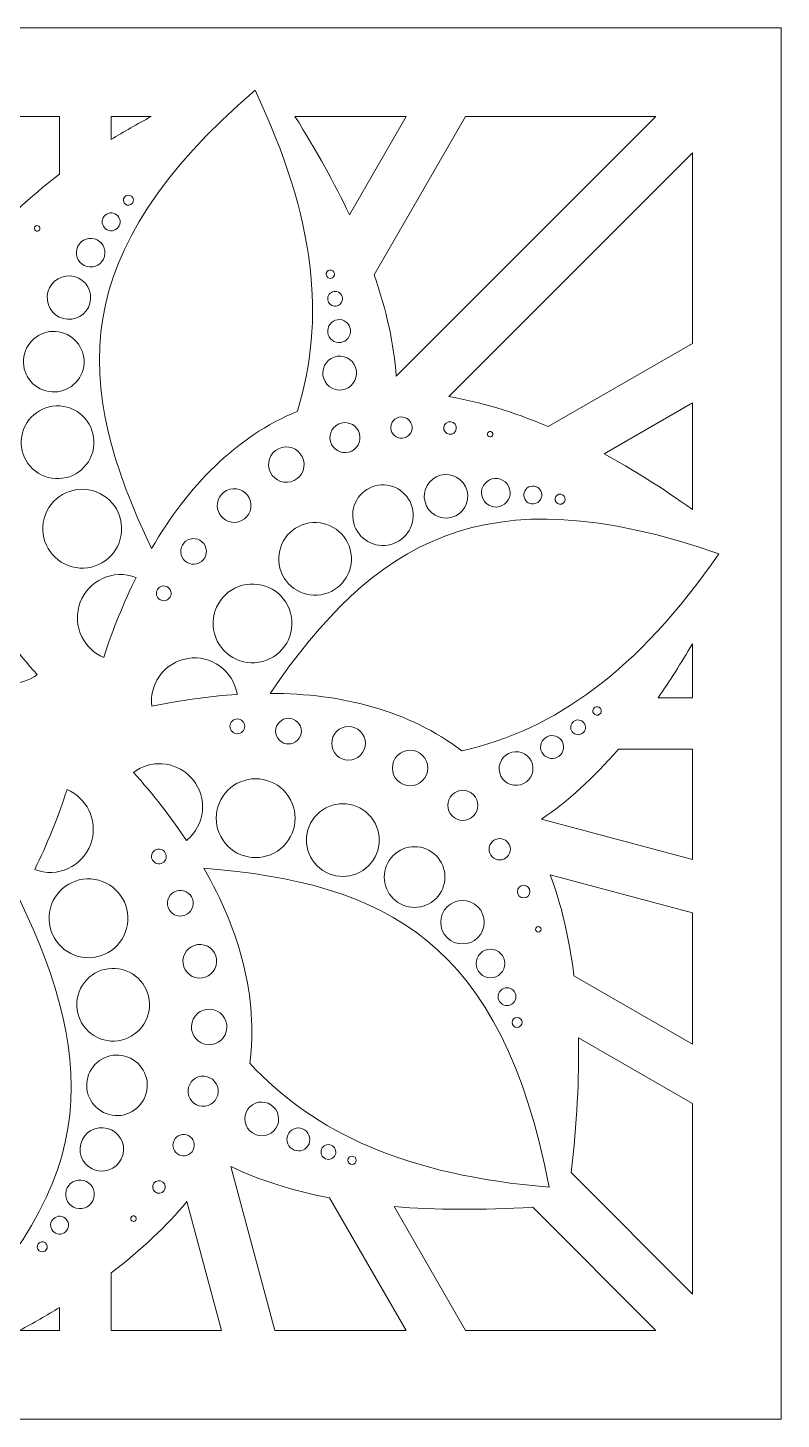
# Model space of a CAD drawing. Header units: millimetres. Extents: x -397 to 397, y -396 to 396.
# Drawn here: x -10.5 to 127, y 141.7 to 395.7 of the extents above; entities that cross this region are included whole.
import ezdxf

# ---------------------------------------------------------------- set-up
doc = ezdxf.new("R2010")
doc.units = ezdxf.units.MM
doc.header["$MEASUREMENT"] = 0
doc.layers.add('layer 1', color=7, linetype='Continuous')

msp = doc.modelspace()

# ---------------------------------------------------------------- linework, layer by layer
at = {"layer": 'layer 1', "lineweight": 9}
for points, knots in [([(126.9587, 141.7426), (126.9587, 141.7426), (126.9587, 395.7426), (126.9587, 395.7426), (126.9587, 395.7426), (126.9587, 395.7426), (-127.0413, 395.7426), (-127.0413, 395.7426), (-127.0413, 395.7426), (-127.0413, 395.7426), (-127.0413, 141.7426), (-127.0413, 141.7426), (-127.0413, 141.7426), (-127.0413, 141.7426), (126.9587, 141.7426), (126.9587, 141.7426)], [0, 0, 0, 0, 0.2, 0.2, 0.2, 0.2, 0.4, 0.4, 0.4, 0.4, 0.6, 0.6, 0.6, 0.6, 1, 1, 1, 1]), ([(30.9349, 384.3481), (42.1124, 360.7485), (43.782, 342.3752), (38.6584, 325.7499), (38.6584, 325.7499), (27.454, 321.0891), (18.668, 312.0914), (12.0457, 300.6876), (12.0457, 300.6876), (-2.3646, 330.8645), (-3.5665, 354.617), (30.9349, 384.3481)], [0, 0, 0, 0, 0.25, 0.25, 0.25, 0.25, 0.5, 0.5, 0.5, 0.5, 1, 1, 1, 1]), ([(-4.7413, 369.0077), (-10.3354, 364.7954), (-14.9069, 360.4518), (-18.5612, 356.0192), (-18.5612, 356.0192), (-18.5612, 356.0192), (-24.8643, 379.5426), (-24.8643, 379.5426), (-24.8643, 379.5426), (-24.8643, 379.5426), (-4.7413, 379.5426), (-4.7413, 379.5426), (-4.7413, 379.5426), (-4.7413, 379.5426), (-4.7413, 369.0077), (-4.7413, 369.0077)], [0, 0, 0, 0, 0.2, 0.2, 0.2, 0.2, 0.4, 0.4, 0.4, 0.4, 0.6, 0.6, 0.6, 0.6, 1, 1, 1, 1]), ([(11.993, 379.5426), (9.4158, 378.1691), (6.9729, 376.7753), (4.6587, 375.3632), (4.6587, 375.3632), (4.6587, 375.3632), (4.6587, 379.5426), (4.6587, 379.5426), (4.6587, 379.5426), (4.6587, 379.5426), (11.993, 379.5426), (11.993, 379.5426)], [0, 0, 0, 0, 0.25, 0.25, 0.25, 0.25, 0.5, 0.5, 0.5, 0.5, 1, 1, 1, 1]), ([(58.502, 379.5426), (58.502, 379.5426), (48.1547, 361.6205), (48.1547, 361.6205), (48.1547, 361.6205), (45.4768, 367.3055), (42.1691, 373.2728), (38.2188, 379.5426), (38.2188, 379.5426), (38.2188, 379.5426), (58.502, 379.5426), (58.502, 379.5426)], [0, 0, 0, 0, 0.25, 0.25, 0.25, 0.25, 0.5, 0.5, 0.5, 0.5, 1, 1, 1, 1]), ([(69.3562, 379.5426), (69.3562, 379.5426), (104.1118, 379.5426), (104.1118, 379.5426), (104.1118, 379.5426), (104.1118, 379.5426), (56.7078, 332.1386), (56.7078, 332.1386), (56.7078, 332.1386), (56.285, 337.9258), (54.9482, 344.0796), (52.6695, 350.6404), (52.6695, 350.6404), (52.6695, 350.6404), (69.3562, 379.5426), (69.3562, 379.5426)], [0, 0, 0, 0, 0.2, 0.2, 0.2, 0.2, 0.4, 0.4, 0.4, 0.4, 0.6, 0.6, 0.6, 0.6, 1, 1, 1, 1]), ([(66.2826, 328.4196), (66.2826, 328.4196), (110.7587, 372.8957), (110.7587, 372.8957), (110.7587, 372.8957), (110.7587, 372.8957), (110.7587, 338.1401), (110.7587, 338.1401), (110.7587, 338.1401), (110.7587, 338.1401), (84.4409, 322.9455), (84.4409, 322.9455), (84.4409, 322.9455), (77.996, 325.6839), (71.9484, 327.4712), (66.2826, 328.4196)], [0, 0, 0, 0, 0.2, 0.2, 0.2, 0.2, 0.4, 0.4, 0.4, 0.4, 0.6, 0.6, 0.6, 0.6, 1, 1, 1, 1]), ([(8.0574, 365.1521), (8.5463, 365.021), (8.8364, 364.5187), (8.7054, 364.0301), (8.7054, 364.0301), (8.5744, 363.5411), (8.0721, 363.2511), (7.5831, 363.3821), (7.5831, 363.3821), (7.0945, 363.513), (6.8044, 364.0153), (6.9355, 364.5043), (6.9355, 364.5043), (7.0664, 364.993), (7.5687, 365.283), (8.0574, 365.1521)], [0, 0, 0, 0, 0.2, 0.2, 0.2, 0.2, 0.4, 0.4, 0.4, 0.4, 0.6, 0.6, 0.6, 0.6, 1, 1, 1, 1]), ([(6.2432, 359.9049), (6.0098, 359.0335), (5.1141, 358.5164), (4.2427, 358.7499), (4.2427, 358.7499), (3.3714, 358.9834), (2.8543, 359.879), (3.0878, 360.7504), (3.0878, 360.7504), (3.3212, 361.6218), (4.2169, 362.1389), (5.0883, 361.9054), (5.0883, 361.9054), (5.9596, 361.6719), (6.4767, 360.7763), (6.2432, 359.9049)], [0, 0, 0, 0, 0.2, 0.2, 0.2, 0.2, 0.4, 0.4, 0.4, 0.4, 0.6, 0.6, 0.6, 0.6, 1, 1, 1, 1]), ([(-8.3482, 359.0004), (-8.4206, 358.7303), (-8.697, 358.5707), (-8.9672, 358.643), (-8.9672, 358.643), (-9.2373, 358.7154), (-9.3969, 358.9919), (-9.3245, 359.262), (-9.3245, 359.262), (-9.2521, 359.5322), (-8.9757, 359.6918), (-8.7055, 359.6194), (-8.7055, 359.6194), (-8.4354, 359.547), (-8.2758, 359.2706), (-8.3482, 359.0004)], [0, 0, 0, 0, 0.2, 0.2, 0.2, 0.2, 0.4, 0.4, 0.4, 0.4, 0.6, 0.6, 0.6, 0.6, 1, 1, 1, 1]), ([(3.4556, 354.0135), (3.0825, 352.6209), (1.6512, 351.7945), (0.2584, 352.1677), (0.2584, 352.1677), (-1.1343, 352.5409), (-1.9606, 353.9722), (-1.5875, 355.3648), (-1.5875, 355.3648), (-1.2143, 356.7576), (0.217, 357.584), (1.6097, 357.2108), (1.6097, 357.2108), (3.0025, 356.8376), (3.8288, 355.4063), (3.4556, 354.0135)], [0, 0, 0, 0, 0.2, 0.2, 0.2, 0.2, 0.4, 0.4, 0.4, 0.4, 0.6, 0.6, 0.6, 0.6, 1, 1, 1, 1]), ([(-2.0163, 350.3284), (0.1027, 349.7606), (1.3599, 347.5831), (0.7921, 345.4641), (0.7921, 345.4641), (0.2244, 343.3453), (-1.9532, 342.0879), (-4.0722, 342.6557), (-4.0722, 342.6557), (-6.191, 343.2234), (-7.4484, 345.4012), (-6.8806, 347.52), (-6.8806, 347.52), (-6.3128, 349.639), (-4.1351, 350.8962), (-2.0163, 350.3284)], [0, 0, 0, 0, 0.2, 0.2, 0.2, 0.2, 0.4, 0.4, 0.4, 0.4, 0.6, 0.6, 0.6, 0.6, 1, 1, 1, 1]), ([(43.9302, 350.9647), (44.0399, 351.3741), (44.4589, 351.6223), (44.87, 351.5122), (44.87, 351.5122), (45.281, 351.4021), (45.52, 350.9777), (45.4102, 350.5681), (45.4102, 350.5681), (45.3004, 350.1583), (44.8815, 349.9103), (44.4703, 350.0204), (44.4703, 350.0204), (44.059, 350.1306), (43.8204, 350.5549), (43.9302, 350.9647)], [0, 0, 0, 0, 0.2, 0.2, 0.2, 0.2, 0.4, 0.4, 0.4, 0.4, 0.6, 0.6, 0.6, 0.6, 1, 1, 1, 1]), ([(45.8821, 347.5856), (46.6033, 347.3923), (47.0226, 346.6476), (46.8299, 345.9287), (46.8299, 345.9287), (46.6373, 345.2099), (45.9022, 344.7745), (45.1806, 344.9678), (45.1806, 344.9678), (44.4589, 345.1612), (44.0403, 345.9057), (44.2329, 346.6246), (44.2329, 346.6246), (44.4255, 347.3432), (45.1608, 347.7788), (45.8821, 347.5856)], [0, 0, 0, 0, 0.2, 0.2, 0.2, 0.2, 0.4, 0.4, 0.4, 0.4, 0.6, 0.6, 0.6, 0.6, 1, 1, 1, 1]), ([(-4.3805, 340.1402), (-1.4293, 339.3494), (0.322, 336.3161), (-0.4688, 333.3649), (-0.4688, 333.3649), (-1.2596, 330.4135), (-4.2929, 328.6622), (-7.2441, 329.453), (-7.2441, 329.453), (-10.1955, 330.2438), (-11.9468, 333.2771), (-11.1559, 336.2285), (-11.1559, 336.2285), (-10.3652, 339.1797), (-7.3319, 340.931), (-4.3805, 340.1402)], [0, 0, 0, 0, 0.2, 0.2, 0.2, 0.2, 0.4, 0.4, 0.4, 0.4, 0.6, 0.6, 0.6, 0.6, 1, 1, 1, 1]), ([(44.2604, 340.9147), (44.559, 342.0291), (45.6993, 342.7049), (46.818, 342.4051), (46.818, 342.4051), (47.9367, 342.1054), (48.5872, 340.9505), (48.2884, 339.8354), (48.2884, 339.8354), (47.9896, 338.7204), (46.8495, 338.0453), (45.7302, 338.3452), (45.7302, 338.3452), (44.611, 338.6451), (43.9616, 339.7997), (44.2604, 340.9147)], [0, 0, 0, 0, 0.2, 0.2, 0.2, 0.2, 0.4, 0.4, 0.4, 0.4, 0.6, 0.6, 0.6, 0.6, 1, 1, 1, 1]), ([(47.1797, 335.7067), (48.8286, 335.2649), (49.7871, 333.563), (49.3467, 331.9195), (49.3467, 331.9195), (48.9064, 330.2762), (47.2261, 329.2812), (45.5764, 329.7232), (45.5764, 329.7232), (43.927, 330.1652), (42.9701, 331.8668), (43.4104, 333.5101), (43.4104, 333.5101), (43.8505, 335.1528), (45.531, 336.1485), (47.1797, 335.7067)], [0, 0, 0, 0, 0.2, 0.2, 0.2, 0.2, 0.4, 0.4, 0.4, 0.4, 0.6, 0.6, 0.6, 0.6, 1, 1, 1, 1]), ([(-11.5203, 321.7965), (-10.5717, 325.3367), (-6.9331, 327.4375), (-3.3928, 326.4889), (-3.3928, 326.4889), (0.1475, 325.5403), (2.2482, 321.9017), (1.2996, 318.3614), (1.2996, 318.3614), (0.351, 314.8211), (-3.2876, 312.7204), (-6.8279, 313.669), (-6.8279, 313.669), (-10.3681, 314.6176), (-12.4689, 318.2562), (-11.5203, 321.7965)], [0, 0, 0, 0, 0.2, 0.2, 0.2, 0.2, 0.4, 0.4, 0.4, 0.4, 0.6, 0.6, 0.6, 0.6, 1, 1, 1, 1]), ([(94.6449, 317.9826), (94.6449, 317.9826), (110.7587, 327.2859), (110.7587, 327.2859), (110.7587, 327.2859), (110.7587, 327.2859), (110.7587, 307.8259), (110.7587, 307.8259), (110.7587, 307.8259), (105.1558, 311.8086), (99.7868, 315.1781), (94.6449, 317.9826)], [0, 0, 0, 0, 0.25, 0.25, 0.25, 0.25, 0.5, 0.5, 0.5, 0.5, 1, 1, 1, 1]), ([(46.63, 323.5844), (48.0965, 323.9773), (49.6025, 323.1079), (49.9955, 321.6415), (49.9955, 321.6415), (50.3883, 320.1749), (49.5189, 318.669), (48.0524, 318.276), (48.0524, 318.276), (46.586, 317.8832), (45.0801, 318.7526), (44.6871, 320.2191), (44.6871, 320.2191), (44.2942, 321.6855), (45.1636, 323.1914), (46.63, 323.5844)], [0, 0, 0, 0, 0.2, 0.2, 0.2, 0.2, 0.4, 0.4, 0.4, 0.4, 0.6, 0.6, 0.6, 0.6, 1, 1, 1, 1]), ([(59.5327, 323.2692), (59.8112, 322.23), (59.1954, 321.163), (58.1561, 320.8845), (58.1561, 320.8845), (57.1167, 320.606), (56.0498, 321.222), (55.7713, 322.2614), (55.7713, 322.2614), (55.4928, 323.3009), (56.1089, 324.3676), (57.1482, 324.6461), (57.1482, 324.6461), (58.1874, 324.9244), (59.2543, 324.3085), (59.5327, 323.2692)], [0, 0, 0, 0, 0.2, 0.2, 0.2, 0.2, 0.4, 0.4, 0.4, 0.4, 0.6, 0.6, 0.6, 0.6, 1, 1, 1, 1]), ([(66.2302, 323.7911), (66.8438, 323.9554), (67.4732, 323.5921), (67.6376, 322.9785), (67.6376, 322.9785), (67.802, 322.3649), (67.4387, 321.7355), (66.825, 321.571), (66.825, 321.571), (66.2114, 321.4067), (65.5821, 321.77), (65.4176, 322.3836), (65.4176, 322.3836), (65.2533, 322.9972), (65.6166, 323.6266), (66.2302, 323.7911)], [0, 0, 0, 0, 0.2, 0.2, 0.2, 0.2, 0.4, 0.4, 0.4, 0.4, 0.6, 0.6, 0.6, 0.6, 1, 1, 1, 1]), ([(73.3519, 321.4229), (73.2795, 321.693), (73.4391, 321.9694), (73.7092, 322.0418), (73.7092, 322.0418), (73.9794, 322.1142), (74.2558, 321.9546), (74.3282, 321.6845), (74.3282, 321.6845), (74.4006, 321.4143), (74.241, 321.1378), (73.9708, 321.0655), (73.9708, 321.0655), (73.7007, 320.9931), (73.4242, 321.1527), (73.3519, 321.4229)], [0, 0, 0, 0, 0.2, 0.2, 0.2, 0.2, 0.4, 0.4, 0.4, 0.4, 0.6, 0.6, 0.6, 0.6, 1, 1, 1, 1]), ([(35.8001, 319.136), (37.5283, 319.5993), (39.3035, 318.5744), (39.7667, 316.8462), (39.7667, 316.8462), (40.2297, 315.1178), (39.2048, 313.3425), (37.4765, 312.8794), (37.4765, 312.8794), (35.7482, 312.4162), (33.9731, 313.4412), (33.5101, 315.1696), (33.5101, 315.1696), (33.047, 316.8978), (34.0719, 318.673), (35.8001, 319.136)], [0, 0, 0, 0, 0.2, 0.2, 0.2, 0.2, 0.4, 0.4, 0.4, 0.4, 0.6, 0.6, 0.6, 0.6, 1, 1, 1, 1]), ([(33.6675, 274.2475), (52.5962, 301.8156), (72.5655, 314.7327), (115.5641, 299.7191), (115.5641, 299.7191), (100.7149, 278.2393), (85.6378, 267.607), (68.6783, 263.7315), (68.6783, 263.7315), (59.0397, 271.1044), (46.8544, 274.2142), (33.6675, 274.2475)], [0, 0, 0, 0, 0.25, 0.25, 0.25, 0.25, 0.5, 0.5, 0.5, 0.5, 1, 1, 1, 1]), ([(59.6212, 308.1993), (60.412, 305.248), (58.6607, 302.2148), (55.7095, 301.424), (55.7095, 301.424), (52.7581, 300.6331), (49.7248, 302.3844), (48.934, 305.3356), (48.934, 305.3356), (48.1433, 308.287), (49.8946, 311.3203), (52.8458, 312.1112), (52.8458, 312.1112), (55.7971, 312.902), (58.8304, 311.1507), (59.6212, 308.1993)], [0, 0, 0, 0, 0.2, 0.2, 0.2, 0.2, 0.4, 0.4, 0.4, 0.4, 0.6, 0.6, 0.6, 0.6, 1, 1, 1, 1]), ([(64.7622, 314.0544), (66.8812, 314.6222), (69.0589, 313.3647), (69.6266, 311.246), (69.6266, 311.246), (70.1943, 309.1269), (68.9371, 306.9493), (66.8181, 306.3815), (66.8181, 306.3815), (64.6994, 305.8139), (62.5216, 307.071), (61.9538, 309.1901), (61.9538, 309.1901), (61.3862, 311.3088), (62.6435, 313.4866), (64.7622, 314.0544)], [0, 0, 0, 0, 0.2, 0.2, 0.2, 0.2, 0.4, 0.4, 0.4, 0.4, 0.6, 0.6, 0.6, 0.6, 1, 1, 1, 1]), ([(74.2026, 313.3927), (75.5955, 313.7659), (77.0267, 312.9396), (77.3999, 311.5469), (77.3999, 311.5469), (77.7732, 310.1542), (76.9467, 308.7228), (75.554, 308.3496), (75.554, 308.3496), (74.1613, 307.9765), (72.73, 308.8028), (72.3569, 310.1957), (72.3569, 310.1957), (71.9836, 311.5882), (72.8101, 313.0196), (74.2026, 313.3927)], [0, 0, 0, 0, 0.2, 0.2, 0.2, 0.2, 0.4, 0.4, 0.4, 0.4, 0.6, 0.6, 0.6, 0.6, 1, 1, 1, 1]), ([(-7.5613, 306.1668), (-6.5328, 310.0054), (-2.5876, 312.283), (1.2508, 311.2545), (1.2508, 311.2545), (5.0894, 310.226), (7.367, 306.281), (6.3385, 302.4424), (6.3385, 302.4424), (5.31, 298.604), (1.3649, 296.3262), (-2.4736, 297.3547), (-2.4736, 297.3547), (-6.3121, 298.3832), (-8.5898, 302.3284), (-7.5613, 306.1668)], [0, 0, 0, 0, 0.2, 0.2, 0.2, 0.2, 0.4, 0.4, 0.4, 0.4, 0.6, 0.6, 0.6, 0.6, 1, 1, 1, 1]), ([(26.31, 311.5076), (27.9514, 311.9475), (29.6371, 310.9743), (30.0769, 309.3329), (30.0769, 309.3329), (30.5167, 307.6914), (29.5435, 306.0057), (27.9021, 305.5659), (27.9021, 305.5659), (26.2607, 305.1261), (24.5751, 306.0993), (24.1353, 307.7408), (24.1353, 307.7408), (23.6954, 309.382), (24.6688, 311.0678), (26.31, 311.5076)], [0, 0, 0, 0, 0.2, 0.2, 0.2, 0.2, 0.4, 0.4, 0.4, 0.4, 0.6, 0.6, 0.6, 0.6, 1, 1, 1, 1]), ([(81.2043, 312.0366), (82.0757, 312.2702), (82.9714, 311.7531), (83.2049, 310.8816), (83.2049, 310.8816), (83.4383, 310.0102), (82.9212, 309.1147), (82.0498, 308.8812), (82.0498, 308.8812), (81.1785, 308.6477), (80.2828, 309.1647), (80.0493, 310.0361), (80.0493, 310.0361), (79.8159, 310.9075), (80.333, 311.8032), (81.2043, 312.0366)], [0, 0, 0, 0, 0.2, 0.2, 0.2, 0.2, 0.4, 0.4, 0.4, 0.4, 0.6, 0.6, 0.6, 0.6, 1, 1, 1, 1]), ([(85.7312, 309.4593), (85.6002, 309.9481), (85.8902, 310.4505), (86.3792, 310.5814), (86.3792, 310.5814), (86.8678, 310.7124), (87.3702, 310.4223), (87.5011, 309.9336), (87.5011, 309.9336), (87.6321, 309.4447), (87.342, 308.9423), (86.8535, 308.8114), (86.8535, 308.8114), (86.3644, 308.6804), (85.8622, 308.9704), (85.7312, 309.4593)], [0, 0, 0, 0, 0.2, 0.2, 0.2, 0.2, 0.4, 0.4, 0.4, 0.4, 0.6, 0.6, 0.6, 0.6, 1, 1, 1, 1]), ([(35.4729, 297.0831), (34.5243, 300.6235), (36.6249, 304.262), (40.1652, 305.2106), (40.1652, 305.2106), (43.7054, 306.1592), (47.3441, 304.0585), (48.2927, 300.5182), (48.2927, 300.5182), (49.2413, 296.9779), (47.1405, 293.3394), (43.6003, 292.3907), (43.6003, 292.3907), (40.06, 291.4421), (36.4215, 293.5428), (35.4729, 297.0831)], [0, 0, 0, 0, 0.2, 0.2, 0.2, 0.2, 0.4, 0.4, 0.4, 0.4, 0.6, 0.6, 0.6, 0.6, 1, 1, 1, 1]), ([(21.9701, 300.7592), (22.3059, 299.506), (21.5629, 298.2191), (20.3097, 297.8833), (20.3097, 297.8833), (19.0564, 297.5475), (17.7698, 298.2904), (17.4339, 299.5437), (17.4339, 299.5437), (17.0982, 300.7971), (17.8409, 302.0837), (19.0943, 302.4196), (19.0943, 302.4196), (20.3476, 302.7553), (21.6343, 302.0126), (21.9701, 300.7592)], [0, 0, 0, 0, 0.2, 0.2, 0.2, 0.2, 0.4, 0.4, 0.4, 0.4, 0.6, 0.6, 0.6, 0.6, 1, 1, 1, 1]), ([(9.2105, 295.4072), (6.9372, 290.8121), (4.9715, 285.9109), (3.2994, 280.8095), (3.2994, 280.8095), (-0.2594, 282.3177), (-2.2538, 286.2551), (-1.2248, 290.0955), (-1.2248, 290.0955), (-0.0991, 294.2967), (4.2188, 296.7895), (8.42, 295.6638), (8.42, 295.6638), (8.6907, 295.5913), (8.9544, 295.5055), (9.2105, 295.4072)], [0, 0, 0, 0, 0.2, 0.2, 0.2, 0.2, 0.4, 0.4, 0.4, 0.4, 0.6, 0.6, 0.6, 0.6, 1, 1, 1, 1]), ([(28.6091, 293.9672), (32.4476, 294.9957), (36.3926, 292.7181), (37.4211, 288.8795), (37.4211, 288.8795), (38.4497, 285.041), (36.1721, 281.096), (32.3335, 280.0675), (32.3335, 280.0675), (28.495, 279.0389), (24.55, 281.3165), (23.5214, 285.1551), (23.5214, 285.1551), (22.4929, 288.9936), (24.7705, 292.9388), (28.6091, 293.9672)], [0, 0, 0, 0, 0.2, 0.2, 0.2, 0.2, 0.4, 0.4, 0.4, 0.4, 0.6, 0.6, 0.6, 0.6, 1, 1, 1, 1]), ([(15.5673, 292.8526), (15.7596, 292.1355), (15.3347, 291.3996), (14.6176, 291.2075), (14.6176, 291.2075), (13.9006, 291.0154), (13.1646, 291.4404), (12.9725, 292.1573), (12.9725, 292.1573), (12.7802, 292.8744), (13.2051, 293.6103), (13.9222, 293.8024), (13.9222, 293.8024), (14.6394, 293.9946), (15.3753, 293.5697), (15.5673, 292.8526)], [0, 0, 0, 0, 0.2, 0.2, 0.2, 0.2, 0.4, 0.4, 0.4, 0.4, 0.6, 0.6, 0.6, 0.6, 1, 1, 1, 1]), ([(-18.5077, 290.0871), (-15.6648, 285.8208), (-12.403, 281.668), (-8.8211, 277.6692), (-8.8211, 277.6692), (-11.9067, 275.3413), (-16.3138, 275.5828), (-19.1252, 278.3941), (-19.1252, 278.3941), (-22.2008, 281.4696), (-22.2006, 286.4554), (-19.1251, 289.531), (-19.1251, 289.531), (-18.9269, 289.729), (-18.7207, 289.9146), (-18.5077, 290.0871)], [0, 0, 0, 0, 0.2, 0.2, 0.2, 0.2, 0.4, 0.4, 0.4, 0.4, 0.6, 0.6, 0.6, 0.6, 1, 1, 1, 1]), ([(104.4912, 273.4426), (106.6041, 276.4852), (108.6925, 279.7657), (110.7587, 283.2892), (110.7587, 283.2892), (110.7587, 283.2892), (110.7587, 273.4426), (110.7587, 273.4426), (110.7587, 273.4426), (110.7587, 273.4426), (104.4912, 273.4426), (104.4912, 273.4426)], [0, 0, 0, 0, 0.25, 0.25, 0.25, 0.25, 0.5, 0.5, 0.5, 0.5, 1, 1, 1, 1]), ([(17.8591, 280.444), (22.0602, 281.5697), (26.3781, 279.0768), (27.5038, 274.8755), (27.5038, 274.8755), (27.5764, 274.6049), (27.634, 274.3335), (27.6768, 274.0627), (27.6768, 274.0627), (22.5606, 273.7339), (17.3332, 272.9855), (12.0793, 271.8829), (12.0793, 271.8829), (11.606, 275.719), (14.0187, 279.4149), (17.8591, 280.444)], [0, 0, 0, 0, 0.2, 0.2, 0.2, 0.2, 0.4, 0.4, 0.4, 0.4, 0.6, 0.6, 0.6, 0.6, 1, 1, 1, 1]), ([(92.6032, 270.8334), (92.4929, 271.2446), (92.741, 271.6633), (93.1508, 271.7731), (93.1508, 271.7731), (93.5603, 271.8828), (93.9848, 271.6442), (94.095, 271.2332), (94.095, 271.2332), (94.2051, 270.822), (93.957, 270.4029), (93.5475, 270.2932), (93.5475, 270.2932), (93.1377, 270.1834), (92.7133, 270.4222), (92.6032, 270.8334)], [0, 0, 0, 0, 0.2, 0.2, 0.2, 0.2, 0.4, 0.4, 0.4, 0.4, 0.6, 0.6, 0.6, 0.6, 1, 1, 1, 1]), ([(26.7433, 269.1797), (27.2683, 269.7048), (28.118, 269.7047), (28.6429, 269.1797), (28.6429, 269.1797), (29.1679, 268.6548), (29.168, 267.805), (28.6429, 267.2801), (28.6429, 267.2801), (28.118, 266.7551), (27.2683, 266.7552), (26.7433, 267.2801), (26.7433, 267.2801), (26.2185, 267.8049), (26.2185, 268.6549), (26.7433, 269.1797)], [0, 0, 0, 0, 0.2, 0.2, 0.2, 0.2, 0.4, 0.4, 0.4, 0.4, 0.6, 0.6, 0.6, 0.6, 1, 1, 1, 1]), ([(35.3708, 269.0092), (36.2884, 269.9266), (37.7741, 269.9268), (38.6916, 269.0092), (38.6916, 269.0092), (39.609, 268.0917), (39.6092, 266.606), (38.6916, 265.6884), (38.6916, 265.6884), (37.7742, 264.771), (36.2882, 264.7711), (35.3708, 265.6884), (35.3708, 265.6884), (34.4533, 266.606), (34.4533, 268.0917), (35.3708, 269.0092)], [0, 0, 0, 0, 0.2, 0.2, 0.2, 0.2, 0.4, 0.4, 0.4, 0.4, 0.6, 0.6, 0.6, 0.6, 1, 1, 1, 1]), ([(88.5827, 267.6919), (88.3893, 268.4136), (88.8248, 269.1484), (89.5436, 269.341), (89.5436, 269.341), (90.2621, 269.5336), (91.0071, 269.1145), (91.2004, 268.3934), (91.2004, 268.3934), (91.3936, 267.6721), (90.9584, 266.9366), (90.2395, 266.7439), (90.2395, 266.7439), (89.5206, 266.5513), (88.7759, 266.9703), (88.5827, 267.6919)], [0, 0, 0, 0, 0.2, 0.2, 0.2, 0.2, 0.4, 0.4, 0.4, 0.4, 0.6, 0.6, 0.6, 0.6, 1, 1, 1, 1]), ([(45.8204, 267.3041), (47.0218, 268.5057), (48.9684, 268.5056), (50.17, 267.3042), (50.17, 267.3042), (51.3715, 266.1026), (51.3715, 264.1562), (50.1701, 262.9546), (50.1701, 262.9546), (48.9683, 261.7529), (47.0219, 261.7529), (45.8203, 262.9545), (45.8203, 262.9545), (44.6188, 264.1561), (44.6187, 266.1026), (45.8204, 267.3041)], [0, 0, 0, 0, 0.2, 0.2, 0.2, 0.2, 0.4, 0.4, 0.4, 0.4, 0.6, 0.6, 0.6, 0.6, 1, 1, 1, 1]), ([(83.1221, 263.9047), (82.8222, 265.0238), (83.4974, 266.1635), (84.6125, 266.4622), (84.6125, 266.4622), (85.7269, 266.7608), (86.8822, 266.1112), (87.1821, 264.9925), (87.1821, 264.9925), (87.4817, 263.8738), (86.8068, 262.7331), (85.6918, 262.4343), (85.6918, 262.4343), (84.5767, 262.1355), (83.4219, 262.7854), (83.1221, 263.9047)], [0, 0, 0, 0, 0.2, 0.2, 0.2, 0.2, 0.4, 0.4, 0.4, 0.4, 0.6, 0.6, 0.6, 0.6, 1, 1, 1, 1]), ([(56.9412, 258.3197), (55.6759, 259.5848), (55.6761, 261.6346), (56.9414, 262.8998), (56.9414, 262.8998), (58.2065, 264.165), (60.2563, 264.1649), (61.5214, 262.8998), (61.5214, 262.8998), (62.7866, 261.6347), (62.7867, 259.5849), (61.5216, 258.3197), (61.5216, 258.3197), (60.2563, 257.0545), (58.2064, 257.0543), (56.9412, 258.3197)], [0, 0, 0, 0, 0.2, 0.2, 0.2, 0.2, 0.4, 0.4, 0.4, 0.4, 0.6, 0.6, 0.6, 0.6, 1, 1, 1, 1]), ([(8.7385, 259.816), (11.8241, 262.1439), (16.2312, 261.9024), (19.0426, 259.0911), (19.0426, 259.0911), (22.1182, 256.0156), (22.118, 251.0298), (19.0425, 247.9542), (19.0425, 247.9542), (18.8443, 247.7562), (18.6381, 247.5706), (18.4251, 247.3981), (18.4251, 247.3981), (15.5822, 251.6644), (12.3204, 255.8172), (8.7385, 259.816)], [0, 0, 0, 0, 0.2, 0.2, 0.2, 0.2, 0.4, 0.4, 0.4, 0.4, 0.6, 0.6, 0.6, 0.6, 1, 1, 1, 1]), ([(77.7749, 263.4961), (79.4176, 263.9362), (81.12, 262.9787), (81.5618, 261.3301), (81.5618, 261.3301), (82.0037, 259.6812), (81.0089, 258.0001), (79.3656, 257.5598), (79.3656, 257.5598), (77.7222, 257.1195), (76.0203, 258.0772), (75.5783, 259.7268), (75.5783, 259.7268), (75.1364, 261.3763), (76.1316, 263.0558), (77.7749, 263.4961)], [0, 0, 0, 0, 0.2, 0.2, 0.2, 0.2, 0.4, 0.4, 0.4, 0.4, 0.6, 0.6, 0.6, 0.6, 1, 1, 1, 1]), ([(83.2357, 251.2944), (88.0361, 254.554), (92.6972, 258.7889), (97.2397, 264.0426), (97.2397, 264.0426), (97.2397, 264.0426), (110.7587, 264.0426), (110.7587, 264.0426), (110.7587, 264.0426), (110.7587, 264.0426), (110.7587, 243.9196), (110.7587, 243.9196), (110.7587, 243.9196), (110.7587, 243.9196), (83.2357, 251.2944), (83.2357, 251.2944)], [0, 0, 0, 0, 0.2, 0.2, 0.2, 0.2, 0.4, 0.4, 0.4, 0.4, 0.6, 0.6, 0.6, 0.6, 1, 1, 1, 1]), ([(25.9538, 256.543), (28.7636, 259.353), (33.3191, 259.353), (36.1291, 256.5429), (36.1291, 256.5429), (38.9391, 253.7329), (38.9391, 249.1776), (36.1291, 246.3676), (36.1291, 246.3676), (33.319, 243.5576), (28.7638, 243.5576), (25.9537, 246.3676), (25.9537, 246.3676), (23.1437, 249.1777), (23.1437, 253.7329), (25.9538, 256.543)], [0, 0, 0, 0, 0.2, 0.2, 0.2, 0.2, 0.4, 0.4, 0.4, 0.4, 0.6, 0.6, 0.6, 0.6, 1, 1, 1, 1]), ([(-3.382, 256.6757), (0.1768, 255.1675), (2.1712, 251.2301), (1.1422, 247.3897), (1.1422, 247.3897), (0.0165, 243.1885), (-4.3014, 240.6957), (-8.5026, 241.8214), (-8.5026, 241.8214), (-8.7733, 241.8939), (-9.037, 241.9797), (-9.2931, 242.078), (-9.2931, 242.078), (-7.0198, 246.6731), (-5.0541, 251.5743), (-3.382, 256.6757)], [0, 0, 0, 0, 0.2, 0.2, 0.2, 0.2, 0.4, 0.4, 0.4, 0.4, 0.6, 0.6, 0.6, 0.6, 1, 1, 1, 1]), ([(66.9028, 251.8591), (65.8293, 252.9325), (65.8292, 254.6714), (66.9028, 255.745), (66.9028, 255.745), (67.9764, 256.8184), (69.7153, 256.8184), (70.7887, 255.7449), (70.7887, 255.7449), (71.8622, 254.6714), (71.8623, 252.9325), (70.7889, 251.859), (70.7889, 251.859), (69.7152, 250.7854), (67.9764, 250.7855), (66.9028, 251.8591)], [0, 0, 0, 0, 0.2, 0.2, 0.2, 0.2, 0.4, 0.4, 0.4, 0.4, 0.6, 0.6, 0.6, 0.6, 1, 1, 1, 1]), ([(42.2594, 252.1567), (44.8511, 254.7484), (49.0525, 254.7484), (51.6442, 252.1567), (51.6442, 252.1567), (54.2358, 249.5651), (54.2359, 245.3636), (51.6442, 242.7719), (51.6442, 242.7719), (49.0525, 240.1802), (44.851, 240.1803), (42.2594, 242.7719), (42.2594, 242.7719), (39.6677, 245.3636), (39.6678, 249.565), (42.2594, 252.1567)], [0, 0, 0, 0, 0.2, 0.2, 0.2, 0.2, 0.4, 0.4, 0.4, 0.4, 0.6, 0.6, 0.6, 0.6, 1, 1, 1, 1]), ([(56.1368, 244.6252), (58.2975, 246.7857), (61.8, 246.7857), (63.9606, 244.6253), (63.9606, 244.6253), (66.1211, 242.4648), (66.1209, 238.9623), (63.9605, 236.8017), (63.9605, 236.8017), (61.8, 234.6413), (58.2975, 234.6412), (56.137, 236.8017), (56.137, 236.8017), (53.9764, 238.9622), (53.9764, 242.4647), (56.1368, 244.6252)], [0, 0, 0, 0, 0.2, 0.2, 0.2, 0.2, 0.4, 0.4, 0.4, 0.4, 0.6, 0.6, 0.6, 0.6, 1, 1, 1, 1]), ([(74.2137, 244.4131), (73.4528, 245.174), (73.4528, 246.406), (74.2137, 247.1669), (74.2137, 247.1669), (74.9745, 247.9278), (76.2064, 247.9275), (76.9672, 247.1668), (76.9672, 247.1668), (77.728, 246.406), (77.728, 245.174), (76.9672, 244.4134), (76.9672, 244.4134), (76.2063, 243.6525), (74.9745, 243.6523), (74.2137, 244.4131)], [0, 0, 0, 0, 0.2, 0.2, 0.2, 0.2, 0.4, 0.4, 0.4, 0.4, 0.6, 0.6, 0.6, 0.6, 1, 1, 1, 1]), ([(12.0844, 244.8152), (12.2766, 245.5322), (13.0126, 245.9571), (13.7296, 245.765), (13.7296, 245.765), (14.4467, 245.5728), (14.8715, 244.837), (14.6794, 244.1199), (14.6794, 244.1199), (14.4872, 243.4027), (13.7514, 242.9779), (13.0343, 243.17), (13.0343, 243.17), (12.3171, 243.3622), (11.8923, 244.098), (12.0844, 244.8152)], [0, 0, 0, 0, 0.2, 0.2, 0.2, 0.2, 0.4, 0.4, 0.4, 0.4, 0.6, 0.6, 0.6, 0.6, 1, 1, 1, 1]), ([(21.5805, 242.3024), (54.9195, 239.6937), (76.0908, 228.8583), (84.5879, 184.1136), (84.5879, 184.1136), (58.561, 186.2335), (41.8147, 193.9744), (29.9786, 206.7243), (29.9786, 206.7243), (31.5444, 218.7581), (28.1452, 230.8656), (21.5805, 242.3024)], [0, 0, 0, 0, 0.25, 0.25, 0.25, 0.25, 0.5, 0.5, 0.5, 0.5, 1, 1, 1, 1]), ([(-6.4211, 235.0428), (-5.3926, 238.8812), (-1.4475, 241.159), (2.391, 240.1305), (2.391, 240.1305), (6.2295, 239.102), (8.5072, 235.1568), (7.4787, 231.3184), (7.4787, 231.3184), (6.4502, 227.4798), (2.505, 225.2022), (-1.3334, 226.2307), (-1.3334, 226.2307), (-5.172, 227.2592), (-7.4496, 231.2042), (-6.4211, 235.0428)], [0, 0, 0, 0, 0.2, 0.2, 0.2, 0.2, 0.4, 0.4, 0.4, 0.4, 0.6, 0.6, 0.6, 0.6, 1, 1, 1, 1]), ([(79.1426, 237.2489), (78.6935, 237.6981), (78.6935, 238.4248), (79.1426, 238.874), (79.1426, 238.874), (79.5919, 239.3232), (80.3186, 239.3232), (80.7678, 238.8741), (80.7678, 238.8741), (81.217, 238.4248), (81.2169, 237.6981), (80.7678, 237.2489), (80.7678, 237.2489), (80.3186, 236.7997), (79.5919, 236.7998), (79.1426, 237.2489)], [0, 0, 0, 0, 0.2, 0.2, 0.2, 0.2, 0.4, 0.4, 0.4, 0.4, 0.6, 0.6, 0.6, 0.6, 1, 1, 1, 1]), ([(84.8023, 241.1432), (84.8023, 241.1432), (110.7587, 234.1882), (110.7587, 234.1882), (110.7587, 234.1882), (110.7587, 234.1882), (110.7587, 210.1993), (110.7587, 210.1993), (110.7587, 210.1993), (110.7587, 210.1993), (89.1409, 222.6804), (89.1409, 222.6804), (89.1409, 222.6804), (88.29, 229.6312), (86.814, 235.7622), (84.8023, 241.1432)], [0, 0, 0, 0, 0.2, 0.2, 0.2, 0.2, 0.4, 0.4, 0.4, 0.4, 0.6, 0.6, 0.6, 0.6, 1, 1, 1, 1]), ([(-12.1283, 236.7976), (2.282, 206.6207), (3.4839, 182.8682), (-31.0175, 153.1371), (-31.0175, 153.1371), (-42.195, 176.7367), (-43.8646, 195.11), (-38.741, 211.7353), (-38.741, 211.7353), (-27.5366, 216.3961), (-18.7506, 225.3938), (-12.1283, 236.7976)], [0, 0, 0, 0, 0.25, 0.25, 0.25, 0.25, 0.5, 0.5, 0.5, 0.5, 1, 1, 1, 1]), ([(15.0198, 236.5477), (15.3556, 237.801), (16.6424, 238.5439), (17.8957, 238.2081), (17.8957, 238.2081), (19.149, 237.8723), (19.8919, 236.5855), (19.556, 235.3322), (19.556, 235.3322), (19.2202, 234.0789), (17.9335, 233.336), (16.6802, 233.6718), (16.6802, 233.6718), (15.427, 234.0076), (14.684, 235.2946), (15.0198, 236.5477)], [0, 0, 0, 0, 0.2, 0.2, 0.2, 0.2, 0.4, 0.4, 0.4, 0.4, 0.6, 0.6, 0.6, 0.6, 1, 1, 1, 1]), ([(71.6017, 235.277), (73.1529, 233.7258), (73.1527, 231.2112), (71.6017, 229.6601), (71.6017, 229.6601), (70.0504, 228.109), (67.5359, 228.109), (65.9847, 229.6602), (65.9847, 229.6602), (64.4337, 231.2112), (64.4335, 233.7257), (65.9849, 235.277), (65.9849, 235.277), (67.5359, 236.828), (70.0505, 236.828), (71.6017, 235.277)], [0, 0, 0, 0, 0.2, 0.2, 0.2, 0.2, 0.4, 0.4, 0.4, 0.4, 0.6, 0.6, 0.6, 0.6, 1, 1, 1, 1]), ([(82.2776, 230.8076), (82.08, 231.0054), (82.08, 231.3246), (82.2777, 231.5224), (82.2777, 231.5224), (82.4755, 231.7201), (82.7947, 231.7201), (82.9924, 231.5224), (82.9924, 231.5224), (83.1902, 231.3246), (83.1902, 231.0054), (82.9925, 230.8077), (82.9925, 230.8077), (82.7947, 230.6099), (82.4755, 230.6099), (82.2776, 230.8076)], [0, 0, 0, 0, 0.2, 0.2, 0.2, 0.2, 0.4, 0.4, 0.4, 0.4, 0.6, 0.6, 0.6, 0.6, 1, 1, 1, 1]), ([(17.8769, 226.1312), (18.3167, 227.7726), (20.0024, 228.7459), (21.6438, 228.3061), (21.6438, 228.3061), (23.2851, 227.8663), (24.2584, 226.1804), (23.8186, 224.5392), (23.8186, 224.5392), (23.3788, 222.8978), (21.6931, 221.9245), (20.0518, 222.3643), (20.0518, 222.3643), (18.4104, 222.8042), (17.4371, 224.4898), (17.8769, 226.1312)], [0, 0, 0, 0, 0.2, 0.2, 0.2, 0.2, 0.4, 0.4, 0.4, 0.4, 0.6, 0.6, 0.6, 0.6, 1, 1, 1, 1]), ([(72.0571, 223.0787), (71.0375, 224.0983), (71.0376, 225.7509), (72.0572, 226.7706), (72.0572, 226.7706), (73.0766, 227.79), (74.7294, 227.79), (75.7488, 226.7705), (75.7488, 226.7705), (76.7685, 225.7509), (76.7684, 224.0982), (75.749, 223.0787), (75.749, 223.0787), (74.7294, 222.0592), (73.0766, 222.0591), (72.0571, 223.0787)], [0, 0, 0, 0, 0.2, 0.2, 0.2, 0.2, 0.4, 0.4, 0.4, 0.4, 0.6, 0.6, 0.6, 0.6, 1, 1, 1, 1]), ([(6.7453, 223.8162), (10.2855, 222.8676), (12.3863, 219.229), (11.4377, 215.6887), (11.4377, 215.6887), (10.4891, 212.1485), (6.8505, 210.0477), (3.3102, 210.9963), (3.3102, 210.9963), (-0.2301, 211.9449), (-2.3308, 215.5835), (-1.3822, 219.1238), (-1.3822, 219.1238), (-0.4336, 222.6641), (3.205, 224.7648), (6.7453, 223.8162)], [0, 0, 0, 0, 0.2, 0.2, 0.2, 0.2, 0.4, 0.4, 0.4, 0.4, 0.6, 0.6, 0.6, 0.6, 1, 1, 1, 1]), ([(75.7652, 217.7189), (75.1275, 218.3568), (75.1274, 219.3909), (75.7652, 220.0288), (75.7652, 220.0288), (76.4032, 220.6667), (77.4375, 220.6668), (78.0752, 220.029), (78.0752, 220.029), (78.7132, 219.391), (78.7132, 218.3568), (78.0754, 217.7188), (78.0754, 217.7188), (77.4374, 217.0809), (76.4032, 217.081), (75.7652, 217.7189)], [0, 0, 0, 0, 0.2, 0.2, 0.2, 0.2, 0.4, 0.4, 0.4, 0.4, 0.6, 0.6, 0.6, 0.6, 1, 1, 1, 1]), ([(23.39, 216.4728), (25.1182, 216.0098), (26.1431, 214.2345), (25.6801, 212.5064), (25.6801, 212.5064), (25.217, 210.778), (23.4419, 209.7531), (21.7136, 210.2162), (21.7136, 210.2162), (19.9853, 210.6793), (18.9603, 212.4545), (19.4234, 214.1828), (19.4234, 214.1828), (19.8865, 215.9112), (21.6617, 216.9359), (23.39, 216.4728)], [0, 0, 0, 0, 0.2, 0.2, 0.2, 0.2, 0.4, 0.4, 0.4, 0.4, 0.6, 0.6, 0.6, 0.6, 1, 1, 1, 1]), ([(78.1067, 213.5239), (77.7487, 213.8819), (77.7488, 214.4619), (78.1068, 214.8199), (78.1068, 214.8199), (78.4645, 215.1776), (79.0444, 215.1777), (79.4025, 214.8197), (79.4025, 214.8197), (79.7601, 214.462), (79.7601, 213.8819), (79.4024, 213.5242), (79.4024, 213.5242), (79.0445, 213.1663), (78.4644, 213.1662), (78.1067, 213.5239)], [0, 0, 0, 0, 0.2, 0.2, 0.2, 0.2, 0.4, 0.4, 0.4, 0.4, 0.6, 0.6, 0.6, 0.6, 1, 1, 1, 1]), ([(89.9449, 211.3619), (89.9449, 211.3619), (110.7587, 199.3451), (110.7587, 199.3451), (110.7587, 199.3451), (110.7587, 199.3451), (110.7587, 164.5895), (110.7587, 164.5895), (110.7587, 164.5895), (110.7587, 164.5895), (88.5994, 186.7487), (88.5994, 186.7487), (88.5994, 186.7487), (89.7019, 195.7616), (90.125, 203.9463), (89.9449, 211.3619)], [0, 0, 0, 0, 0.2, 0.2, 0.2, 0.2, 0.4, 0.4, 0.4, 0.4, 0.6, 0.6, 0.6, 0.6, 1, 1, 1, 1]), ([(7.1615, 208.0322), (10.1129, 207.2414), (11.8642, 204.2081), (11.0733, 201.2567), (11.0733, 201.2567), (10.2826, 198.3055), (7.2493, 196.5542), (4.2979, 197.345), (4.2979, 197.345), (1.3467, 198.1358), (-0.4046, 201.1691), (0.3862, 204.1203), (0.3862, 204.1203), (1.177, 207.0717), (4.2103, 208.823), (7.1615, 208.0322)], [0, 0, 0, 0, 0.2, 0.2, 0.2, 0.2, 0.4, 0.4, 0.4, 0.4, 0.6, 0.6, 0.6, 0.6, 1, 1, 1, 1]), ([(18.8091, 202.3255), (19.202, 203.7919), (20.708, 204.6614), (22.1744, 204.2685), (22.1744, 204.2685), (23.6409, 203.8755), (24.5104, 202.3695), (24.1174, 200.9031), (24.1174, 200.9031), (23.7245, 199.4367), (22.2185, 198.5672), (20.7521, 198.9601), (20.7521, 198.9601), (19.2857, 199.353), (18.4162, 200.859), (18.8091, 202.3255)], [0, 0, 0, 0, 0.2, 0.2, 0.2, 0.2, 0.4, 0.4, 0.4, 0.4, 0.6, 0.6, 0.6, 0.6, 1, 1, 1, 1]), ([(29.9606, 198.7462), (31.1681, 199.9536), (33.1202, 199.9315), (34.3232, 198.7285), (34.3232, 198.7285), (35.5257, 197.526), (35.5477, 195.5728), (34.3408, 194.3659), (34.3408, 194.3659), (33.1338, 193.1589), (31.1806, 193.1797), (29.9776, 194.3829), (29.9776, 194.3829), (28.7745, 195.5859), (28.753, 197.5386), (29.9606, 198.7462)], [0, 0, 0, 0, 0.2, 0.2, 0.2, 0.2, 0.4, 0.4, 0.4, 0.4, 0.6, 0.6, 0.6, 0.6, 1, 1, 1, 1]), ([(3.9896, 194.8295), (6.1084, 194.2618), (7.3658, 192.084), (6.798, 189.9652), (6.798, 189.9652), (6.2302, 187.8462), (4.0525, 186.589), (1.9337, 187.1568), (1.9337, 187.1568), (-0.1853, 187.7246), (-1.4425, 189.9021), (-0.8747, 192.0211), (-0.8747, 192.0211), (-0.307, 194.1399), (1.8706, 195.3973), (3.9896, 194.8295)], [0, 0, 0, 0, 0.2, 0.2, 0.2, 0.2, 0.4, 0.4, 0.4, 0.4, 0.6, 0.6, 0.6, 0.6, 1, 1, 1, 1]), ([(16.0163, 192.2712), (16.2948, 193.3106), (17.3617, 193.9266), (18.4011, 193.6481), (18.4011, 193.6481), (19.4404, 193.3696), (20.0563, 192.3027), (19.7778, 191.2633), (19.7778, 191.2633), (19.4993, 190.2241), (18.4324, 189.6082), (17.3932, 189.8866), (17.3932, 189.8866), (16.3538, 190.1651), (15.7378, 191.2319), (16.0163, 192.2712)], [0, 0, 0, 0, 0.2, 0.2, 0.2, 0.2, 0.4, 0.4, 0.4, 0.4, 0.6, 0.6, 0.6, 0.6, 1, 1, 1, 1]), ([(37.3506, 194.3021), (38.1699, 195.1214), (39.4944, 195.1064), (40.3108, 194.2901), (40.3108, 194.2901), (41.1266, 193.4743), (41.1416, 192.1489), (40.3227, 191.3299), (40.3227, 191.3299), (39.5037, 190.511), (38.1783, 190.5252), (37.3621, 191.3414), (37.3621, 191.3414), (36.5458, 192.1577), (36.5312, 193.4827), (37.3506, 194.3021)], [0, 0, 0, 0, 0.2, 0.2, 0.2, 0.2, 0.4, 0.4, 0.4, 0.4, 0.6, 0.6, 0.6, 0.6, 1, 1, 1, 1]), ([(43.3608, 191.4667), (43.8891, 191.995), (44.7432, 191.9852), (45.2693, 191.459), (45.2693, 191.459), (45.7954, 190.933), (45.805, 190.0785), (45.2771, 189.5504), (45.2771, 189.5504), (44.749, 189.0224), (43.8946, 189.0315), (43.3683, 189.5578), (43.3683, 189.5578), (42.842, 190.0841), (42.8324, 190.9384), (43.3608, 191.4667)], [0, 0, 0, 0, 0.2, 0.2, 0.2, 0.2, 0.4, 0.4, 0.4, 0.4, 0.6, 0.6, 0.6, 0.6, 1, 1, 1, 1]), ([(48.0916, 189.5555), (48.3926, 189.8566), (48.8793, 189.8511), (49.1793, 189.5512), (49.1793, 189.5512), (49.4791, 189.2513), (49.4846, 188.7644), (49.1837, 188.4636), (49.1837, 188.4636), (48.8827, 188.1625), (48.3957, 188.1678), (48.0959, 188.4677), (48.0959, 188.4677), (47.7959, 188.7675), (47.7905, 189.2545), (48.0916, 189.5555)], [0, 0, 0, 0, 0.2, 0.2, 0.2, 0.2, 0.4, 0.4, 0.4, 0.4, 0.6, 0.6, 0.6, 0.6, 1, 1, 1, 1]), ([(-0.341, 185.3175), (1.0517, 184.9443), (1.878, 183.513), (1.5049, 182.1204), (1.5049, 182.1204), (1.1317, 180.7276), (-0.2996, 179.9012), (-1.6923, 180.2744), (-1.6923, 180.2744), (-3.0851, 180.6476), (-3.9114, 182.0789), (-3.5382, 183.4717), (-3.5382, 183.4717), (-3.1651, 184.8643), (-1.7338, 185.6907), (-0.341, 185.3175)], [0, 0, 0, 0, 0.2, 0.2, 0.2, 0.2, 0.4, 0.4, 0.4, 0.4, 0.6, 0.6, 0.6, 0.6, 1, 1, 1, 1]), ([(44.5288, 182.1449), (44.5288, 182.1449), (58.502, 157.9426), (58.502, 157.9426), (58.502, 157.9426), (58.502, 157.9426), (34.5131, 157.9426), (34.5131, 157.9426), (34.5131, 157.9426), (34.5131, 157.9426), (26.4865, 187.8985), (26.4865, 187.8985), (26.4865, 187.8985), (31.7096, 185.371), (37.7077, 183.452), (44.5288, 182.1449)], [0, 0, 0, 0, 0.2, 0.2, 0.2, 0.2, 0.4, 0.4, 0.4, 0.4, 0.6, 0.6, 0.6, 0.6, 1, 1, 1, 1]), ([(12.2763, 184.4204), (12.4407, 185.034), (13.0701, 185.3974), (13.6837, 185.233), (13.6837, 185.233), (14.2973, 185.0686), (14.6607, 184.4392), (14.4963, 183.8256), (14.4963, 183.8256), (14.3319, 183.212), (13.7025, 182.8486), (13.0889, 183.013), (13.0889, 183.013), (12.4753, 183.1774), (12.1119, 183.8069), (12.2763, 184.4204)], [0, 0, 0, 0, 0.2, 0.2, 0.2, 0.2, 0.4, 0.4, 0.4, 0.4, 0.6, 0.6, 0.6, 0.6, 1, 1, 1, 1]), ([(4.6587, 168.4775), (10.2528, 172.6898), (14.8243, 177.0334), (18.4786, 181.466), (18.4786, 181.466), (18.4786, 181.466), (24.7817, 157.9426), (24.7817, 157.9426), (24.7817, 157.9426), (24.7817, 157.9426), (4.6587, 157.9426), (4.6587, 157.9426), (4.6587, 157.9426), (4.6587, 157.9426), (4.6587, 168.4775), (4.6587, 168.4775)], [0, 0, 0, 0, 0.2, 0.2, 0.2, 0.2, 0.4, 0.4, 0.4, 0.4, 0.6, 0.6, 0.6, 0.6, 1, 1, 1, 1]), ([(81.6072, 180.4472), (81.6072, 180.4472), (104.1118, 157.9426), (104.1118, 157.9426), (104.1118, 157.9426), (104.1118, 157.9426), (69.3562, 157.9426), (69.3562, 157.9426), (69.3562, 157.9426), (69.3562, 157.9426), (56.2953, 180.5648), (56.2953, 180.5648), (56.2953, 180.5648), (63.8947, 179.9296), (72.3169, 179.8895), (81.6072, 180.4472)], [0, 0, 0, 0, 0.2, 0.2, 0.2, 0.2, 0.4, 0.4, 0.4, 0.4, 0.6, 0.6, 0.6, 0.6, 1, 1, 1, 1]), ([(-6.3258, 177.5803), (-6.0924, 178.4517), (-5.1967, 178.9688), (-4.3253, 178.7353), (-4.3253, 178.7353), (-3.454, 178.5018), (-2.9369, 177.6062), (-3.1704, 176.7348), (-3.1704, 176.7348), (-3.4038, 175.8634), (-4.2995, 175.3463), (-5.1709, 175.5798), (-5.1709, 175.5798), (-6.0422, 175.8133), (-6.5593, 176.7089), (-6.3258, 177.5803)], [0, 0, 0, 0, 0.2, 0.2, 0.2, 0.2, 0.4, 0.4, 0.4, 0.4, 0.6, 0.6, 0.6, 0.6, 1, 1, 1, 1]), ([(8.2656, 178.4848), (8.338, 178.7549), (8.6144, 178.9145), (8.8846, 178.8422), (8.8846, 178.8422), (9.1547, 178.7698), (9.3143, 178.4933), (9.2419, 178.2232), (9.2419, 178.2232), (9.1695, 177.953), (8.8931, 177.7934), (8.6229, 177.8658), (8.6229, 177.8658), (8.3528, 177.9382), (8.1932, 178.2146), (8.2656, 178.4848)], [0, 0, 0, 0, 0.2, 0.2, 0.2, 0.2, 0.4, 0.4, 0.4, 0.4, 0.6, 0.6, 0.6, 0.6, 1, 1, 1, 1]), ([(-8.788, 173.4551), (-8.657, 173.9441), (-8.1547, 174.2341), (-7.6657, 174.1031), (-7.6657, 174.1031), (-7.1771, 173.9722), (-6.887, 173.4699), (-7.0181, 172.9809), (-7.0181, 172.9809), (-7.149, 172.4922), (-7.6513, 172.2022), (-8.14, 172.3331), (-8.14, 172.3331), (-8.6289, 172.4642), (-8.919, 172.9665), (-8.788, 173.4551)], [0, 0, 0, 0, 0.2, 0.2, 0.2, 0.2, 0.4, 0.4, 0.4, 0.4, 0.6, 0.6, 0.6, 0.6, 1, 1, 1, 1]), ([(-12.0756, 157.9426), (-9.4984, 159.3161), (-7.0555, 160.7099), (-4.7413, 162.122), (-4.7413, 162.122), (-4.7413, 162.122), (-4.7413, 157.9426), (-4.7413, 157.9426), (-4.7413, 157.9426), (-4.7413, 157.9426), (-12.0756, 157.9426), (-12.0756, 157.9426)], [0, 0, 0, 0, 0.25, 0.25, 0.25, 0.25, 0.5, 0.5, 0.5, 0.5, 1, 1, 1, 1])]:
    msp.add_open_spline(points, degree=3, knots=knots, dxfattribs=at)

doc.saveas('drawing.dxf')
